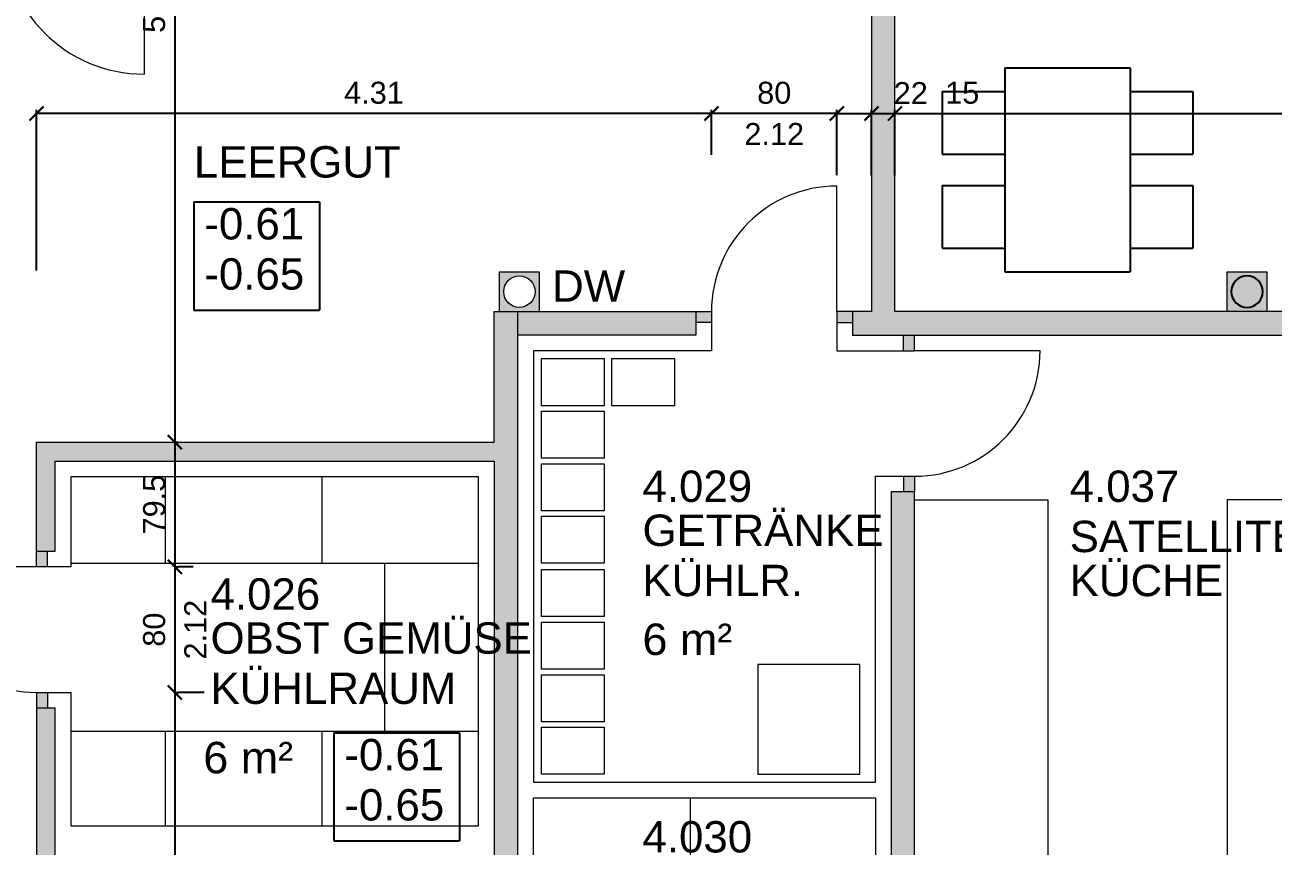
# Model space of a CAD drawing. Header units: metres. Extents: x 5.3 to 99.3, y 16.8 to 86.8.
# Drawn here: x 21.02 to 28.98, y 53.41 to 58.64 of the extents above; entities that cross this region are included whole.
import ezdxf

# ---------------------------------------------------------------- set-up
doc = ezdxf.new("R2010")
doc.units = ezdxf.units.M
for name, color, linetype in [('BEMASSUNG', 7, 'Continuous'), ('GRUNDRISS', 1, 'Continuous'), ('MÖBEL', 7, 'Continuous'), ('SCHRAFFUR', 7, 'Continuous'), ('TEXT', 7, 'Continuous')]:
    doc.layers.add(name, color=color, linetype=linetype)
doc.layers.get('0').off()
doc.styles.add('0.20', font='arial.ttf', dxfattribs={"height": 0.2})
doc.styles.add('ERSTELLTER_STIL_1', font='swissc.ttf', dxfattribs={"width": 1.25})
doc.styles.get("Standard").update_dxf_attribs({"font": 'arial.ttf'})
doc.dimstyles.new('cm', dxfattribs={"dimscale": 0.1, "dimtxt": 1.4, "dimasz": 0.9, "dimexe": 0.2275, "dimexo": 10, "dimgap": 0.6, "dimtad": 1, "dimlfac": 100, "dimzin": 12, "dimdsep": 46, "dimlunit": 6, "dimtxsty": 'Standard', "dimblk": 'ARCHTICK', "dimcen": 0.09, "dimadec": 0, "dimazin": 0, "dimtfac": 1, "dimtofl": 0, "dimtmove": 0, "dimatfit": 2, "dimfxl": 15, "dimfxlon": 1, "dimtolj": 1, "dimtzin": 0, "dimarcsym": 0})
doc.dimstyles.new('m', dxfattribs={"dimscale": 0.1, "dimtxt": 1.4, "dimasz": 0.9, "dimexe": 0.2275, "dimexo": 10, "dimgap": 0.6, "dimtad": 1, "dimzin": 4, "dimdsep": 46, "dimlunit": 6, "dimtxsty": 'Standard', "dimblk": 'ARCHTICK', "dimcen": 0.09, "dimadec": 0, "dimazin": 0, "dimtfac": 1, "dimtofl": 0, "dimtmove": 0, "dimatfit": 2, "dimfxl": 10, "dimfxlon": 1, "dimtolj": 1, "dimtzin": 0, "dimarcsym": 0})
doc.dimstyles.new('Türen', dxfattribs={"dimscale": 0.1, "dimtxt": 1.4, "dimasz": 0.9, "dimexe": 0.2275, "dimexo": 10, "dimgap": 0.6, "dimtad": 1, "dimlfac": 100, "dimzin": 12, "dimdsep": 46, "dimlunit": 6, "dimtxsty": 'Standard', "dimblk": 'ARCHTICK', "dimcen": 0.09, "dimadec": 0, "dimazin": 0, "dimtfac": 1, "dimtofl": 0, "dimtmove": 0, "dimatfit": 2, "dimfxl": 1, "dimtolj": 1, "dimtzin": 0, "dimarcsym": 0})

# ---------------------------------------------------------------- blocks, each defined once
blk = doc.blocks.new('_ArchTick')
at = {"color": 0, "linetype": 'ByBlock', "const_width": 0.15}
blk.add_lwpolyline([(-0.5, -0.5), (0.5, 0.5)], dxfattribs=at)
blk = doc.blocks.new('*D72')
at = {"layer": 'BEMASSUNG', "color": 0, "lineweight": -2, "transparency": 16777216}
for p, q in [((14.8961, 28.1329), (14.8961, 27.1101)), ((83.4561, 28.1329), (83.4561, 27.1101)), ((14.8961, 27.1329), (83.4561, 27.1329))]:
    blk.add_line(p, q, dxfattribs=at)
at = {"layer": 'Defpoints', "color": 0, "lineweight": 18, "transparency": 16777216}
for p in [(83.4561, 61.4559), (14.8961, 36.3859), (83.4561, 27.1329)]:
    blk.add_point(p, dxfattribs=at)
at = {"layer": 'BEMASSUNG', "color": 0, "lineweight": -2, "transparency": 16777216, "xscale": 0.09000000000000001, "yscale": 0.09000000000000001, "zscale": 0.09000000000000001, "rotation": 180}
blk.add_blockref('_ArchTick', (14.8961, 27.1329), dxfattribs=at)
at = {"layer": 'BEMASSUNG', "color": 0, "lineweight": -2, "transparency": 16777216, "xscale": 0.09000000000000001, "yscale": 0.09000000000000001, "zscale": 0.09000000000000001}
blk.add_blockref('_ArchTick', (83.4561, 27.1329), dxfattribs=at)
at = {"layer": 'BEMASSUNG', "color": 0, "lineweight": 18, "transparency": 16777216, "insert": (49.1761, 27.2644), "char_height": 0.14, "attachment_point": 5}
blk.add_mtext('\\A1;68.56', dxfattribs=at)
blk = doc.blocks.new('*D142')
at = {"layer": 'BEMASSUNG', "color": 0, "lineweight": -2, "transparency": 16777216}
for p, q in [((26.2011, 57.6856), (26.2011, 58.1013)), ((26.4211, 57.6856), (26.4211, 58.1013)), ((26.2011, 58.0785), (26.4211, 58.0785)), ((26.4211, 58.0785), (26.8326, 58.0785))]:
    blk.add_line(p, q, dxfattribs=at)
at = {"layer": 'Defpoints', "color": 0, "lineweight": 18, "transparency": 16777216}
for p in [(26.2011, 58.0785), (26.2011, 56.6856), (26.4211, 56.6856)]:
    blk.add_point(p, dxfattribs=at)
at = {"layer": 'BEMASSUNG', "color": 0, "lineweight": -2, "transparency": 16777216, "xscale": 0.09000000000000001, "yscale": 0.09000000000000001, "zscale": 0.09000000000000001, "rotation": 180}
blk.add_blockref('_ArchTick', (26.2011, 58.0785), dxfattribs=at)
at = {"layer": 'BEMASSUNG', "color": 0, "lineweight": -2, "transparency": 16777216, "xscale": 0.09000000000000001, "yscale": 0.09000000000000001, "zscale": 0.09000000000000001}
blk.add_blockref('_ArchTick', (26.4211, 58.0785), dxfattribs=at)
at = {"layer": 'BEMASSUNG', "color": 0, "lineweight": 18, "transparency": 16777216, "insert": (26.6718, 58.2088), "char_height": 0.14, "attachment_point": 5}
blk.add_mtext('\\A1;22', dxfattribs=at)
blk = doc.blocks.new('*D143')
at = {"layer": 'BEMASSUNG', "color": 0, "lineweight": -2, "transparency": 16777216}
for p, q in [((25.4011, 57.8159), (25.4011, 58.1013)), ((26.2011, 57.8159), (26.2011, 58.1013)), ((26.2011, 58.0785), (25.4011, 58.0785))]:
    blk.add_line(p, q, dxfattribs=at)
at = {"layer": 'Defpoints', "color": 0, "lineweight": 18, "transparency": 16777216}
for p in [(25.4011, 58.0785), (25.4011, 56.8159), (26.2011, 56.8159)]:
    blk.add_point(p, dxfattribs=at)
at = {"layer": 'BEMASSUNG', "color": 0, "lineweight": -2, "transparency": 16777216, "xscale": 0.09000000000000001, "yscale": 0.09000000000000001, "zscale": 0.09000000000000001, "rotation": 180}
blk.add_blockref('_ArchTick', (25.4011, 58.0785), dxfattribs=at)
at = {"layer": 'BEMASSUNG', "color": 0, "lineweight": -2, "transparency": 16777216, "xscale": 0.09000000000000001, "yscale": 0.09000000000000001, "zscale": 0.09000000000000001}
blk.add_blockref('_ArchTick', (26.2011, 58.0785), dxfattribs=at)
at = {"layer": 'BEMASSUNG', "color": 0, "lineweight": 18, "transparency": 16777216, "char_height": 0.14, "attachment_point": 5}
for s, insert in [('\\A1;80', (25.8011, 58.21)), ('\\A1;2.12', (25.8011, 57.9482))]:
    blk.add_mtext(s, dxfattribs=dict(at, insert=insert))
blk = doc.blocks.new('*D144')
at = {"layer": 'BEMASSUNG', "color": 0, "lineweight": -2, "transparency": 16777216}
for p, q in [((21.0961, 57.0785), (21.0961, 58.1013)), ((25.4011, 57.8159), (25.4011, 58.1013)), ((25.4011, 58.0785), (21.0961, 58.0785))]:
    blk.add_line(p, q, dxfattribs=at)
at = {"layer": 'Defpoints', "color": 0, "lineweight": 18, "transparency": 16777216}
for p in [(21.0961, 58.0785), (25.4011, 56.8159), (21.0961, 55.9829)]:
    blk.add_point(p, dxfattribs=at)
at = {"layer": 'BEMASSUNG', "color": 0, "lineweight": -2, "transparency": 16777216, "xscale": 0.09000000000000001, "yscale": 0.09000000000000001, "zscale": 0.09000000000000001, "rotation": 180}
blk.add_blockref('_ArchTick', (21.0961, 58.0785), dxfattribs=at)
at = {"layer": 'BEMASSUNG', "color": 0, "lineweight": -2, "transparency": 16777216, "xscale": 0.09000000000000001, "yscale": 0.09000000000000001, "zscale": 0.09000000000000001}
blk.add_blockref('_ArchTick', (25.4011, 58.0785), dxfattribs=at)
at = {"layer": 'BEMASSUNG', "color": 0, "lineweight": 18, "transparency": 16777216, "insert": (23.2486, 58.2101), "char_height": 0.14, "attachment_point": 5}
blk.add_mtext('\\A1;4.31', dxfattribs=at)
blk = doc.blocks.new('*D145')
at = {"layer": 'BEMASSUNG', "color": 0, "lineweight": -2, "transparency": 16777216}
for p, q in [((26.4211, 57.6844), (26.4211, 58.1013)), ((26.5711, 57.6844), (26.5711, 58.1013)), ((26.4211, 58.0785), (26.5711, 58.0785)), ((26.5711, 58.0785), (27.1542, 58.0785))]:
    blk.add_line(p, q, dxfattribs=at)
at = {"layer": 'Defpoints', "color": 0, "lineweight": 18, "transparency": 16777216}
for p in [(26.5711, 58.0785), (26.4211, 56.6844), (26.5711, 56.6844)]:
    blk.add_point(p, dxfattribs=at)
at = {"layer": 'BEMASSUNG', "color": 0, "lineweight": -2, "transparency": 16777216, "xscale": 0.09000000000000001, "yscale": 0.09000000000000001, "zscale": 0.09000000000000001, "rotation": 180}
blk.add_blockref('_ArchTick', (26.4211, 58.0785), dxfattribs=at)
at = {"layer": 'BEMASSUNG', "color": 0, "lineweight": -2, "transparency": 16777216, "xscale": 0.09000000000000001, "yscale": 0.09000000000000001, "zscale": 0.09000000000000001}
blk.add_blockref('_ArchTick', (26.5711, 58.0785), dxfattribs=at)
at = {"layer": 'BEMASSUNG', "color": 0, "lineweight": 18, "transparency": 16777216, "insert": (27, 58.21), "char_height": 0.14, "attachment_point": 5}
blk.add_mtext('\\A1;15', dxfattribs=at)
blk = doc.blocks.new('*D146')
at = {"layer": 'BEMASSUNG', "color": 0, "lineweight": -2, "transparency": 16777216}
for p, q in [((26.5711, 57.8159), (26.5711, 58.1013)), ((42.8141, 57.7729), (42.8141, 58.1013)), ((26.5711, 58.0785), (42.8141, 58.0785))]:
    blk.add_line(p, q, dxfattribs=at)
at = {"layer": 'Defpoints', "color": 0, "lineweight": 18, "transparency": 16777216}
for p in [(42.8141, 58.0785), (26.5711, 56.8159), (42.8141, 56.7729)]:
    blk.add_point(p, dxfattribs=at)
at = {"layer": 'BEMASSUNG', "color": 0, "lineweight": -2, "transparency": 16777216, "xscale": 0.09000000000000001, "yscale": 0.09000000000000001, "zscale": 0.09000000000000001, "rotation": 180}
blk.add_blockref('_ArchTick', (26.5711, 58.0785), dxfattribs=at)
at = {"layer": 'BEMASSUNG', "color": 0, "lineweight": -2, "transparency": 16777216, "xscale": 0.09000000000000001, "yscale": 0.09000000000000001, "zscale": 0.09000000000000001}
blk.add_blockref('_ArchTick', (42.8141, 58.0785), dxfattribs=at)
at = {"layer": 'BEMASSUNG', "color": 0, "lineweight": 18, "transparency": 16777216, "insert": (34.6926, 58.21), "char_height": 0.14, "attachment_point": 5}
blk.add_mtext('\\A1;16.24', dxfattribs=at)
blk = doc.blocks.new('*D211')
at = {"layer": 'BEMASSUNG', "color": 0, "lineweight": -2, "transparency": 16777216}
for p, q in [((20.9787, 61.5829), (22.0015, 61.5829)), ((21.9787, 61.5829), (21.9787, 55.9829)), ((21.9787, 55.9829), (22.0015, 55.9829))]:
    blk.add_line(p, q, dxfattribs=at)
at = {"layer": 'Defpoints', "color": 0, "lineweight": 18, "transparency": 16777216}
for p in [(19.4091, 61.5829), (21.0961, 55.9829), (21.9787, 55.9829)]:
    blk.add_point(p, dxfattribs=at)
at = {"layer": 'BEMASSUNG', "color": 0, "lineweight": -2, "transparency": 16777216, "xscale": 0.09000000000000001, "yscale": 0.09000000000000001, "zscale": 0.09000000000000001}
for p, rotation in [((21.9787, 61.5829), 90), ((21.9787, 55.9829), 270)]:
    blk.add_blockref('_ArchTick', p, dxfattribs=dict(at, rotation=rotation))
at = {"layer": 'BEMASSUNG', "color": 0, "lineweight": 18, "transparency": 16777216, "insert": (21.8473, 58.7829), "char_height": 0.14, "attachment_point": 5, "rotation": 90}
blk.add_mtext('\\A1;5.60', dxfattribs=at)
blk = doc.blocks.new('*D212')
at = {"layer": 'BEMASSUNG', "color": 0, "lineweight": -2, "transparency": 16777216}
for p, q in [((21.9787, 55.9829), (22.0015, 55.9829)), ((21.9787, 55.9829), (21.9787, 55.1879)), ((21.9787, 55.1879), (22.0015, 55.1879))]:
    blk.add_line(p, q, dxfattribs=at)
at = {"layer": 'Defpoints', "color": 0, "lineweight": 18, "transparency": 16777216}
for p in [(21.0961, 55.9829), (21.0961, 55.1879), (21.9787, 55.1879)]:
    blk.add_point(p, dxfattribs=at)
at = {"layer": 'BEMASSUNG', "color": 0, "lineweight": -2, "transparency": 16777216, "xscale": 0.09000000000000001, "yscale": 0.09000000000000001, "zscale": 0.09000000000000001}
for p, rotation in [((21.9787, 55.9829), 90), ((21.9787, 55.1879), 270)]:
    blk.add_blockref('_ArchTick', p, dxfattribs=dict(at, rotation=rotation))
at = {"layer": 'BEMASSUNG', "color": 0, "lineweight": 18, "transparency": 16777216, "insert": (21.8473, 55.5854), "char_height": 0.14, "attachment_point": 5, "rotation": 90}
blk.add_mtext('\\A1;79.5', dxfattribs=at)
blk = doc.blocks.new('*D213')
at = {"layer": 'BEMASSUNG', "color": 0, "lineweight": -2, "transparency": 16777216}
for p, q in [((21.9787, 55.1879), (21.9787, 54.3879)), ((22.0961, 55.1879), (22.0015, 55.1879)), ((22.1661, 54.3879), (22.0015, 54.3879))]:
    blk.add_line(p, q, dxfattribs=at)
at = {"layer": 'Defpoints', "color": 0, "lineweight": 18, "transparency": 16777216}
for p in [(21.0961, 55.1879), (21.1661, 54.3879), (21.9787, 54.3879)]:
    blk.add_point(p, dxfattribs=at)
at = {"layer": 'BEMASSUNG', "color": 0, "lineweight": -2, "transparency": 16777216, "xscale": 0.09000000000000001, "yscale": 0.09000000000000001, "zscale": 0.09000000000000001}
for p, rotation in [((21.9787, 55.1879), 90), ((21.9787, 54.3879), 270)]:
    blk.add_blockref('_ArchTick', p, dxfattribs=dict(at, rotation=rotation))
at = {"layer": 'BEMASSUNG', "color": 0, "lineweight": 18, "transparency": 16777216, "char_height": 0.14, "attachment_point": 5, "rotation": 90}
for s, insert in [('\\A1;2.12', (22.109, 54.7879)), ('\\A1;80', (21.8473, 54.7879))]:
    blk.add_mtext(s, dxfattribs=dict(at, insert=insert))
blk = doc.blocks.new('*D214')
at = {"layer": 'BEMASSUNG', "color": 0, "lineweight": -2, "transparency": 16777216}
for p, q in [((21.9787, 54.3879), (22.0015, 54.3879)), ((21.9787, 54.3879), (21.9787, 51.5429)), ((21.9787, 51.5429), (22.0015, 51.5429))]:
    blk.add_line(p, q, dxfattribs=at)
at = {"layer": 'Defpoints', "color": 0, "lineweight": 18, "transparency": 16777216}
for p in [(21.1661, 54.3879), (21.1861, 51.5429), (21.9787, 51.5429)]:
    blk.add_point(p, dxfattribs=at)
at = {"layer": 'BEMASSUNG', "color": 0, "lineweight": -2, "transparency": 16777216, "xscale": 0.09000000000000001, "yscale": 0.09000000000000001, "zscale": 0.09000000000000001}
for p, rotation in [((21.9787, 54.3879), 90), ((21.9787, 51.5429), 270)]:
    blk.add_blockref('_ArchTick', p, dxfattribs=dict(at, rotation=rotation))
at = {"layer": 'BEMASSUNG', "color": 0, "lineweight": 18, "transparency": 16777216, "insert": (21.8473, 52.9654), "char_height": 0.14, "attachment_point": 5, "rotation": 90}
blk.add_mtext('\\A1;2.85', dxfattribs=at)

msp = doc.modelspace()

# ---------------------------------------------------------------- hatches: boundary and pattern name
at = {"layer": 'SCHRAFFUR', "lineweight": 18, "transparency": 33554687}
h = msp.add_hatch(color=256, dxfattribs=at)
h.dxf.hatch_style = 1
h.paths.add_polyline_path([(42.86307, 66.19987), (42.60907, 66.19987), (42.60907, 65.94587), (42.86307, 65.94587)])
h.paths.add_polyline_path([(43.01107, 66.19987), (42.86307, 66.19987), (42.86307, 65.94587), (43.01107, 65.94587)])
h.paths.add_polyline_path([(44.09907, 66.19987), (43.01107, 66.19987), (43.01107, 66.14987), (44.04907, 66.14987), (44.04907, 66.01287), (43.01107, 66.01287), (43.01107, 65.96287), (44.09907, 65.96287)])
h.paths.add_polyline_path([(43.09607, 65.94587), (42.87607, 65.94587), (42.87607, 61.70987), (43.01107, 61.70987), (43.01107, 61.47287), (44.10907, 61.47287), (44.10907, 61.69287), (43.09607, 61.69287)])
h.paths.add_polyline_path([(42.64907, 65.94587), (42.60907, 65.94587), (42.60907, 61.70987), (42.64907, 61.70987)])
h.paths.add_polyline_path([(43.01107, 61.70987), (42.86307, 61.70987), (42.86307, 61.45587), (43.01107, 61.45587)])
h.paths.add_polyline_path([(42.86307, 61.70987), (42.60907, 61.70987), (42.60907, 61.45587), (42.86307, 61.45587)])
h.paths.add_polyline_path([(42.83607, 61.58287, -1), (42.63607, 61.58287, -1)], flags=16)
h.paths.add_polyline_path([(42.60907, 61.63287), (41.59071, 61.63287), (41.59071, 61.53287), (42.60907, 61.53287)])
h.paths.add_polyline_path([(41.49352, 61.63287), (40.46816, 61.63287), (40.46816, 61.53287), (41.49352, 61.53287)])
h.paths.add_polyline_path([(40.37097, 61.63287), (40.31562, 61.63287), (40.31562, 61.53287), (40.37097, 61.53287)])
h.paths.add_polyline_path([(40.31562, 61.63287), (39.41562, 61.63287), (39.41562, 61.53287), (40.31562, 61.53287)])
h.paths.add_polyline_path([(39.41562, 61.63287), (39.34562, 61.63287), (39.34562, 61.53287), (39.41562, 61.53287)])
h.paths.add_polyline_path([(39.24843, 61.63287), (38.22307, 61.63287), (38.22307, 61.53287), (39.24843, 61.53287)])
h.paths.add_polyline_path([(38.22307, 61.70987), (37.96907, 61.70987), (37.96907, 61.45587), (38.22307, 61.45587)])
h.paths.add_polyline_path([(37.96907, 61.70987), (33.58307, 61.70987), (33.58307, 61.66987), (37.96907, 61.66987)])
h.paths.add_polyline_path([(37.96907, 61.49587), (33.58307, 61.49587), (33.58307, 61.45587), (37.96907, 61.45587)])
h.paths.add_polyline_path([(33.58307, 61.70987), (33.32907, 61.70987), (33.32907, 61.45587), (33.58307, 61.45587), (33.58307, 61.49587)])
h.paths.add_polyline_path([(33.32907, 61.63287), (32.3384, 61.63287), (32.3384, 61.53287), (33.32907, 61.53287)])
h.paths.add_polyline_path([(32.24128, 61.63287), (31.25061, 61.63287), (31.25061, 61.53287), (32.24128, 61.53287)])
h.paths.add_polyline_path([(31.15349, 61.63287), (30.16282, 61.63287), (30.16282, 61.53287), (31.15349, 61.53287)])
h.paths.add_polyline_path([(30.0657, 61.63287), (29.04007, 61.63287), (29.04007, 61.53287), (30.0657, 61.53287)])
h.paths.add_polyline_path([(29.04007, 61.78987), (28.91207, 61.78987), (28.91207, 61.70987), (28.94307, 61.70987), (28.94307, 61.45587), (28.68907, 61.45587), (28.68907, 61.48587), (28.62207, 61.48587), (28.62207, 61.35887), (29.04007, 61.35887)])
h.paths.add_polyline_path([(28.91207, 61.78987), (28.91207, 61.85287), (28.85207, 61.85287), (28.85207, 61.70987), (28.91207, 61.70987)])
h.paths.add_polyline_path([(28.94307, 61.70987), (28.91207, 61.70987), (28.85207, 61.70987), (28.68907, 61.70987), (28.68907, 61.45587), (28.94307, 61.45587)], flags=17)
h.paths.add_polyline_path([(28.68907, 61.54587), (28.54207, 61.54587), (28.54207, 61.48587), (28.68907, 61.48587)])
h.paths.add_polyline_path([(26.61607, 61.54587), (26.37607, 61.54587), (26.37607, 61.48587), (26.61607, 61.48587)])
h.paths.add_polyline_path([(26.52957, 61.48587), (26.46257, 61.48587), (26.46257, 61.35887), (26.52957, 61.35887)])
h.paths.add_polyline_path([(26.57107, 61.35887), (26.42107, 61.35887), (26.42107, 56.81587), (26.30107, 56.81587), (26.30107, 56.66587), (38.62607, 56.66587), (38.62607, 56.81587), (26.57107, 56.81587)])
h.paths.add_polyline_path([(28.94307, 57.06987), (28.68907, 57.06987), (28.68907, 56.81587), (28.94307, 56.81587)], flags=17)
h.paths.add_polyline_path([(33.58307, 57.06987), (33.32907, 57.06987), (33.32907, 56.81587), (33.58307, 56.81587)], flags=17)
h.paths.add_polyline_path([(38.22307, 57.06987), (37.96907, 57.06987), (37.96907, 56.81587), (38.22307, 56.81587)], flags=17)
h.paths.add_polyline_path([(38.77307, 56.81587), (38.62607, 56.81587), (38.62607, 56.66587), (38.77307, 56.66587)])
h.paths.add_polyline_path([(42.87407, 61.45587), (42.86307, 61.45587), (42.81407, 61.45587), (42.81407, 56.87287), (42.87407, 56.87287)])
h.paths.add_polyline_path([(42.87407, 56.87287), (42.81407, 56.87287), (42.81407, 56.77287), (42.87407, 56.77287)])
h.paths.add_polyline_path([(42.87407, 55.67287), (42.81407, 55.67287), (42.81407, 55.57287), (42.87407, 55.57287)])
h.paths.add_polyline_path([(43.10207, 54.37287), (42.87407, 54.37287), (42.87407, 54.47287), (42.81407, 54.47287), (42.81407, 54.32287), (43.10207, 54.32287)])
h.paths.add_polyline_path([(43.15207, 54.37287), (43.10207, 54.37287), (43.10207, 54.32287), (43.10207, 54.27287), (43.15207, 54.27287)])
h.paths.add_polyline_path([(44.06557, 54.37287), (43.15207, 54.37287), (43.15207, 54.32287), (44.06557, 54.32287)])
h.paths.add_polyline_path([(44.14557, 54.37287), (44.06557, 54.37287), (44.06557, 54.32287), (44.14557, 54.32287)])
h.paths.add_polyline_path([(45.05907, 54.37287), (44.14557, 54.37287), (44.14557, 54.32287), (45.05907, 54.32287)])
h.paths.add_polyline_path([(45.25607, 54.37287), (45.05907, 54.37287), (45.05907, 54.32287), (45.20607, 54.32287), (45.20607, 54.27287), (45.25607, 54.27287)])
h.paths.add_polyline_path([(44.97907, 54.17287), (43.37907, 54.17287), (43.37907, 53.92287), (43.40407, 53.92287), (43.42907, 53.92287), (43.42907, 54.12287), (44.92907, 54.12287), (44.92907, 53.92287), (44.97907, 53.92287)])
h.paths.add_polyline_path([(44.97907, 52.92287), (44.92907, 52.92287), (44.92907, 52.72287), (43.42907, 52.72287), (43.42907, 52.92287), (43.37907, 52.92287), (43.37907, 52.67287), (44.97907, 52.67287)])
h.paths.add_polyline_path([(44.14557, 52.52287), (44.06557, 52.52287), (44.06557, 52.46287), (44.14557, 52.46287)])
h.paths.add_polyline_path([(44.06557, 52.52287), (43.15207, 52.52287), (43.15207, 52.46287), (44.06557, 52.46287)])
h.paths.add_polyline_path([(43.15207, 52.52287), (43.15207, 52.57287), (43.10207, 52.57287), (43.10207, 52.46287), (43.15207, 52.46287)])
h.paths.add_polyline_path([(45.25607, 52.57287), (45.20607, 52.57287), (45.20607, 52.52287), (45.05907, 52.52287), (45.05907, 52.46287), (45.25607, 52.46287)])
h.paths.add_polyline_path([(45.05907, 52.52287), (44.14557, 52.52287), (44.14557, 52.46287), (45.05907, 52.46287)])
h.paths.add_polyline_path([(46.29607, 52.52287), (46.21607, 52.52287), (46.21607, 52.46287), (46.29607, 52.46287)])
h.paths.add_polyline_path([(47.35607, 52.52287), (47.25607, 52.52287), (47.25607, 52.46287), (47.35607, 52.46287)])
h.paths.add_polyline_path([(49.83307, 52.42987), (49.57907, 52.42987), (49.57907, 52.17587), (49.83307, 52.17587)])
h.paths.add_polyline_path([(49.80607, 52.30287, -1), (49.60607, 52.30287, -1)], flags=16)
h.paths.add_polyline_path([(58.81307, 52.42987), (58.55907, 52.42987), (58.55907, 52.17587), (58.81307, 52.17587)])
h.paths.add_polyline_path([(58.78607, 52.30287, -1), (58.58607, 52.30287, -1)], flags=16)
h.paths.add_polyline_path([(67.79307, 52.42987), (67.53907, 52.42987), (67.53907, 52.41287), (67.53907, 52.17587), (67.79307, 52.17587)])
h.paths.add_polyline_path([(74.34907, 52.41287), (68.87307, 52.41287), (68.87307, 52.19287), (74.34907, 52.19287)])
h.paths.add_polyline_path([(69.20607, 52.19287), (69.12607, 52.19287), (69.12607, 51.39287), (69.20607, 51.39287)])
h.paths.add_polyline_path([(69.20607, 50.34287), (69.12607, 50.34287), (69.12607, 47.76287), (69.20607, 47.76287)])
h.paths.add_polyline_path([(65.38607, 50.44287), (65.30607, 50.44287), (65.30607, 48.94287), (65.38607, 48.94287)])
h = msp.add_hatch(color=256, dxfattribs=at)
h.dxf.hatch_style = 1
h.paths.add_polyline_path([(24.30307, 57.06987), (24.04907, 57.06987), (24.04907, 56.81587), (24.30307, 56.81587)])
h.paths.add_polyline_path([(24.27607, 56.94287, -1), (24.07607, 56.94287, -1)], flags=16)
h.paths.add_polyline_path([(25.30107, 56.81587), (24.16607, 56.81587), (24.16607, 56.66587), (25.30107, 56.66587)])
h.paths.add_polyline_path([(25.40107, 56.81587), (25.30107, 56.81587), (25.30107, 56.74587), (25.40107, 56.74587)])
h.paths.add_polyline_path([(26.30107, 56.81587), (26.20107, 56.81587), (26.20107, 56.74587), (26.30107, 56.74587)])
h.paths.add_polyline_path([(26.69607, 56.66587), (26.62607, 56.66587), (26.62607, 56.56587), (26.69607, 56.56587)])
h.paths.add_polyline_path([(26.69607, 55.76587), (26.62607, 55.76587), (26.62607, 55.66587), (26.69607, 55.66587)])
h.paths.add_polyline_path([(24.16607, 56.81587), (24.04907, 56.81587), (24.01607, 56.81587), (24.01607, 55.98287), (21.09607, 55.98287), (21.09607, 55.28787), (21.21607, 55.28787), (21.21607, 55.86287), (24.01607, 55.86287), (24.01607, 52.42987), (24.16607, 52.42987)])
h.paths.add_polyline_path([(21.16607, 55.28787), (21.09607, 55.28787), (21.09607, 55.18787), (21.16607, 55.18787)], flags=17)
h.paths.add_polyline_path([(21.16607, 54.38787), (21.09607, 54.38787), (21.09607, 54.28787), (21.16607, 54.28787)], flags=17)
h.paths.add_polyline_path([(21.21607, 54.28787), (21.09607, 54.28787), (21.09607, 51.64287), (21.21607, 51.64287)])
h.paths.add_polyline_path([(21.18607, 51.64287), (21.09607, 51.64287), (21.09607, 51.54287), (21.18607, 51.54287)])
h.paths.add_polyline_path([(21.18607, 50.54287), (21.09607, 50.54287), (21.09607, 50.44287), (21.18607, 50.44287)])
h.paths.add_polyline_path([(21.21607, 50.44287), (21.09607, 50.44287), (21.09607, 48.87287), (21.21607, 48.87287)])
h.paths.add_polyline_path([(21.21607, 48.87287), (21.09607, 48.87287), (21.09607, 47.92287), (21.21607, 47.92287)])
h = msp.add_hatch(color=256, dxfattribs=at)
h.dxf.hatch_style = 1
h.paths.add_polyline_path([(24.84607, 49.14287), (21.21607, 49.14287), (21.21607, 48.99287), (24.84607, 48.99287)])
h.paths.add_polyline_path([(24.94607, 49.06287), (24.84607, 49.06287), (24.84607, 48.99287), (24.94607, 48.99287)])
h.paths.add_polyline_path([(25.84607, 49.06287), (25.74607, 49.06287), (25.74607, 48.99287), (25.84607, 48.99287)])
h.paths.add_polyline_path([(26.69607, 55.66587), (26.54607, 55.66587), (26.54607, 49.14287), (25.84607, 49.14287), (25.84607, 48.99287), (27.54607, 48.99287), (27.54607, 49.14287), (26.69607, 49.14287)])

# ---------------------------------------------------------------- linework, layer by layer
at = {"layer": 'GRUNDRISS', "lineweight": 18, "transparency": 33554687}
for p, q in [((26.42107, 61.35887), (26.42107, 56.81587)), ((26.57107, 56.81587), (26.57107, 61.35887)), ((21.78307, 59.29637), (21.78307, 58.32937)), ((26.20107, 56.81587), (26.20107, 57.61587)), ((24.04907, 56.81587), (24.04907, 57.06987)), ((24.04907, 57.06987), (24.30307, 57.06987)), ((24.30307, 57.06987), (24.30307, 56.81587)), ((28.68907, 56.81587), (28.68907, 57.06987)), ((28.68907, 57.06987), (28.94307, 57.06987)), ((28.94307, 57.06987), (28.94307, 56.81587)), ((24.01607, 55.98287), (24.01607, 56.81587)), ((24.01607, 56.81587), (25.40107, 56.81587)), ((24.16607, 52.42987), (24.16607, 56.81587)), ((25.30107, 56.81587), (25.30107, 56.66587)), ((25.40107, 56.81587), (25.40107, 56.56587)), ((26.42107, 56.81587), (26.20107, 56.81587)), ((26.20107, 56.81587), (26.20107, 56.56587)), ((26.30107, 56.81587), (26.30107, 56.66587)), ((38.77307, 56.81587), (26.57107, 56.81587)), ((25.40107, 56.74587), (25.30107, 56.74587)), ((26.20107, 56.74587), (26.30107, 56.74587)), ((25.30107, 56.66587), (24.16607, 56.66587)), ((26.30107, 56.66587), (38.77307, 56.66587)), ((26.62607, 56.56587), (26.62607, 56.66587)), ((26.69607, 56.56587), (26.69607, 56.66587)), ((25.40107, 56.56587), (24.26607, 56.56587)), ((24.26607, 56.56587), (24.26607, 53.81587)), ((24.31607, 56.51587), (24.71607, 56.51587)), ((24.31607, 56.21587), (24.31607, 56.51587)), ((24.71607, 56.51587), (24.71607, 56.21587)), ((24.76607, 56.51587), (25.16607, 56.51587)), ((24.76607, 56.21587), (24.76607, 56.51587)), ((25.16607, 56.51587), (25.16607, 56.21587)), ((26.20107, 56.56587), (26.69607, 56.56587)), ((27.49607, 56.56587), (26.69607, 56.56587)), ((24.71607, 56.21587), (24.31607, 56.21587)), ((25.16607, 56.21587), (24.76607, 56.21587)), ((24.31607, 56.18087), (24.71607, 56.18087)), ((24.31607, 55.88087), (24.31607, 56.18087)), ((24.71607, 56.18087), (24.71607, 55.88087)), ((21.09607, 55.18787), (21.09607, 55.98287)), ((21.09607, 55.98287), (24.01607, 55.98287)), ((24.71607, 55.88087), (24.31607, 55.88087)), ((21.21607, 55.28787), (21.21607, 55.86287)), ((21.21607, 55.86287), (24.01607, 55.86287)), ((24.01607, 55.86287), (24.01607, 52.42987)), ((24.31607, 55.84587), (24.71607, 55.84587)), ((24.31607, 55.54587), (24.31607, 55.84587)), ((24.71607, 55.84587), (24.71607, 55.54587)), ((23.91607, 55.76287), (21.31607, 55.76287)), ((21.31607, 55.76287), (21.31607, 55.18787)), ((21.91607, 55.76287), (21.91607, 55.21287)), ((22.91607, 55.76287), (22.91607, 55.21287)), ((23.91607, 53.53787), (23.91607, 55.76287)), ((26.44607, 53.81587), (26.44607, 55.76587)), ((26.44607, 55.76587), (26.69607, 55.76587)), ((26.62607, 55.76587), (26.62607, 55.66587)), ((26.69607, 55.76587), (26.69607, 55.66587)), ((26.69607, 55.66587), (26.54607, 55.66587)), ((26.54607, 55.66587), (26.54607, 49.14287)), ((26.69607, 49.14287), (26.69607, 55.66587)), ((26.69607, 55.61587), (27.54607, 55.61587)), ((27.54607, 55.61587), (27.54607, 50.24287)), ((29.78907, 55.61587), (28.68907, 55.61587)), ((28.68907, 55.61587), (28.68907, 48.99287)), ((24.71607, 55.54587), (24.31607, 55.54587)), ((24.31607, 55.51087), (24.71607, 55.51087)), ((24.31607, 55.21087), (24.31607, 55.51087)), ((24.71607, 55.51087), (24.71607, 55.21087)), ((21.09607, 55.28787), (21.21607, 55.28787)), ((21.16607, 55.18787), (21.16607, 55.28787)), ((21.09607, 55.18787), (20.29607, 55.18787)), ((21.31607, 55.18787), (21.09607, 55.18787)), ((21.31607, 55.21287), (23.91607, 55.21287)), ((23.31607, 55.21287), (23.31607, 54.13787)), ((24.71607, 55.21087), (24.31607, 55.21087)), ((24.31607, 55.17087), (24.71607, 55.17087)), ((24.31607, 54.87087), (24.31607, 55.17087)), ((24.71607, 55.17087), (24.71607, 54.87087)), ((24.71607, 54.87087), (24.31607, 54.87087)), ((24.31607, 54.83587), (24.71607, 54.83587)), ((24.31607, 54.53587), (24.31607, 54.83587)), ((24.71607, 54.83587), (24.71607, 54.53587)), ((24.71607, 54.53587), (24.31607, 54.53587)), ((26.34607, 54.56587), (25.69607, 54.56587)), ((25.69607, 54.56587), (25.69607, 53.86587)), ((26.34607, 53.86587), (26.34607, 54.56587)), ((24.31607, 54.50087), (24.71607, 54.50087)), ((24.31607, 54.20087), (24.31607, 54.50087)), ((24.71607, 54.50087), (24.71607, 54.20087)), ((21.09607, 54.38787), (21.31607, 54.38787)), ((21.09607, 54.38787), (21.09607, 50.54287)), ((21.16607, 54.38787), (21.16607, 54.28787)), ((21.31607, 54.38787), (21.31607, 53.53787)), ((21.21607, 54.28787), (21.09607, 54.28787)), ((21.21607, 51.64287), (21.21607, 54.28787)), ((23.91607, 54.13787), (21.31607, 54.13787)), ((21.91607, 54.13787), (21.91607, 53.53787)), ((22.91607, 54.13787), (22.91607, 53.53787)), ((24.71607, 54.20087), (24.31607, 54.20087)), ((24.31607, 54.16587), (24.71607, 54.16587)), ((24.31607, 53.86587), (24.31607, 54.16587)), ((24.71607, 54.16587), (24.71607, 53.86587)), ((24.26607, 53.81587), (26.44607, 53.81587)), ((24.71607, 53.86587), (24.31607, 53.86587)), ((25.69607, 53.86587), (26.34607, 53.86587)), ((24.26607, 52.52987), (24.26607, 53.71587)), ((24.26607, 53.71587), (26.44607, 53.71587)), ((25.26607, 53.71587), (25.26607, 53.11587)), ((26.44607, 53.71587), (26.44607, 52.17587)), ((21.31607, 53.53787), (23.91607, 53.53787))]:
    msp.add_line(p, q, dxfattribs=at)
msp.add_circle((24.17607, 56.94287), 0.1, dxfattribs=at)
for centre, radius, start, end in [((21.78307, 59.22937), 0.9, 180, 270), ((26.20107, 56.81587), 0.8, 90, 180), ((26.69607, 56.56587), 0.8, 270, 360), ((21.09607, 55.18787), 0.8, 180, 270)]:
    msp.add_arc(centre, radius, start, end, dxfattribs=at)
at = {"layer": 'MÖBEL', "linetype": 'Continuous'}
for p, q in [((27.27107, 58.36987), (28.07107, 58.36987)), ((27.27107, 58.36987), (27.27107, 57.06987)), ((28.07107, 58.36987), (28.07107, 57.06987)), ((26.87107, 58.21987), (26.87107, 57.81987)), ((26.87107, 58.21987), (27.27107, 58.21987)), ((28.07107, 58.21987), (28.47107, 58.21987)), ((28.47107, 58.21987), (28.47107, 57.81987)), ((26.87107, 57.81987), (27.27107, 57.81987)), ((28.07107, 57.81987), (28.47107, 57.81987)), ((26.87107, 57.61987), (26.87107, 57.21987)), ((26.87107, 57.61987), (27.27107, 57.61987)), ((28.07107, 57.61987), (28.47107, 57.61987)), ((28.47107, 57.61987), (28.47107, 57.21987)), ((26.87107, 57.21987), (27.27107, 57.21987)), ((28.07107, 57.21987), (28.47107, 57.21987)), ((27.27107, 57.06987), (28.07107, 57.06987))]:
    msp.add_line(p, q, dxfattribs=at)
at = {"layer": 'TEXT', "linetype": 'Continuous'}
for p, q in [((22.10031, 57.51504), (22.10031, 56.82504)), ((22.10031, 57.51504), (22.90031, 57.51504)), ((22.90031, 57.51504), (22.90031, 56.82504)), ((22.10031, 56.82504), (22.90031, 56.82504)), ((22.99316, 54.1306), (23.79316, 54.1306)), ((22.99316, 54.1306), (22.99316, 53.4406)), ((23.79316, 54.1306), (23.79316, 53.4406)), ((22.99316, 53.4406), (23.79316, 53.4406))]:
    msp.add_line(p, q, dxfattribs=at)
for start, end in [(0, 180), (180, 0)]:
    msp.add_arc((28.81607, 56.94287), 0.1, start, end, dxfattribs=at)

# ---------------------------------------------------------------- texts
at = {"layer": 'TEXT', "linetype": 'Continuous', "char_height": 0.2, "attachment_point": 7}
for s, insert, style in [('{LEERGUT}', (22.10031, 57.66724), '0.20'), ('{-0.61}', (22.16692, 57.27287), '0.20'), ('{-0.65}', (22.16692, 56.95287), '0.20'), ('{DW}', (24.38489, 56.87866), '0.20'), ('{4.029}', (24.96092, 55.59943), '0.20'), ('{4.037}', (27.68548, 55.59943), '0.20'), ('{GETRÄNKE}', (24.96092, 55.3187), '0.20'), ('{SATELLITEN}', (27.68548, 55.27943), '0.20'), ('{KÜHLR.}', (24.96092, 54.9987), '0.20'), ('{KÜCHE}', (27.68548, 54.9987), '0.20'), ('{4.026}', (22.2065, 54.91242), '0.20'), ('{OBST GEMÜSE}', (22.2065, 54.63169), '0.20'), ('6 m²', (24.96092, 54.62368), 'ERSTELLTER_STIL_1'), ('{KÜHLRAUM}', (22.2065, 54.31169), '0.20'), ('6 m²', (22.16019, 53.86949), 'ERSTELLTER_STIL_1'), ('{-0.61}', (23.05976, 53.88843), '0.20'), ('{-0.65}', (23.05976, 53.56843), '0.20'), ('{4.030}', (24.96092, 53.36452), '0.20')]:
    msp.add_mtext(s, dxfattribs=dict(at, insert=insert, style=style))

# ---------------------------------------------------------------- dimensions: what is measured, and where the dimension line sits
at = {"layer": 'BEMASSUNG', "lineweight": 18, "transparency": 33554687}
for base, p1, p2, dimstyle, picture, middle in [((21.97873, 55.98287), (19.40907, 61.58287), (21.09607, 55.98287), 'm', '*D211', (21.84725, 58.78287)), ((21.97873, 55.18787), (21.09607, 55.98287), (21.09607, 55.18787), 'cm', '*D212', (21.84725, 55.58537))]:
    dim = msp.add_linear_dim(base=base, p1=p1, p2=p2, angle=90, dimstyle=dimstyle, dxfattribs=at)
    dim.commit()
    dim.dimension.update_dxf_attribs({"geometry": picture, "text_midpoint": middle})
dim = msp.add_linear_dim(base=(83.45607, 27.13287), p1=(14.89607, 36.38587), p2=(83.45607, 61.45587), dimstyle='m', dxfattribs=at)
dim.commit()
dim.dimension.update_dxf_attribs({"geometry": '*D72', "text_midpoint": (49.17607, 27.26436)})
for base, p1, p2, dimstyle, override, picture, middle in [((21.0960697283, 58.0785273496), (25.4010697283, 56.8158749324), (21.0960697283, 55.9828749324), 'm', {"dimtmove": 1}, '*D144', (23.2485697283, 58.2100553169)), ((25.40107, 58.07853), (26.20107, 56.81587), (25.40107, 56.81587), 'Türen', {"dimpost": '\\X2.12\\X'}, '*D143', (25.80107, 58.07853)), ((42.81407, 58.07853), (26.57107, 56.81587), (42.81407, 56.77287), 'm', {"dimtmove": 1}, '*D146', (34.69257, 58.21001))]:
    dim = msp.add_linear_dim(base=base, p1=p1, p2=p2, dimstyle=dimstyle, override=override, dxfattribs=at)
    dim.commit()
    dim.dimension.update_dxf_attribs({"geometry": picture, "text_midpoint": middle})
for base, p1, p2, picture, middle in [((26.20107, 58.07853), (26.42107, 56.68559), (26.20107, 56.68559), '*D142', (26.67182, 58.07853)), ((26.57107, 58.07853), (26.42107, 56.68439), (26.57107, 56.68439), '*D145', (27, 58.07853))]:
    dim = msp.add_linear_dim(base=base, p1=p1, p2=p2, dimstyle='cm', dxfattribs=at)
    dim.commit()
    dim.dimension.update_dxf_attribs({"geometry": picture, "text_midpoint": middle, "dimtype": 128})
for base, p1, p2, dimstyle, override, picture, middle in [((21.97873, 54.38787), (21.09607, 55.18787), (21.16607, 54.38787), 'Türen', {"dimpost": '\\X2.12\\X'}, '*D213', (21.97873, 54.78787)), ((21.9787304796, 51.5428749324), (21.1660697283, 54.3878749324), (21.1860697283, 51.5428749324), 'm', {"dimtmove": 1}, '*D214', (21.8472502613, 52.9653749324))]:
    dim = msp.add_linear_dim(base=base, p1=p1, p2=p2, angle=90, dimstyle=dimstyle, override=override, dxfattribs=at)
    dim.commit()
    dim.dimension.update_dxf_attribs({"geometry": picture, "text_midpoint": middle})

doc.saveas('drawing.dxf')
